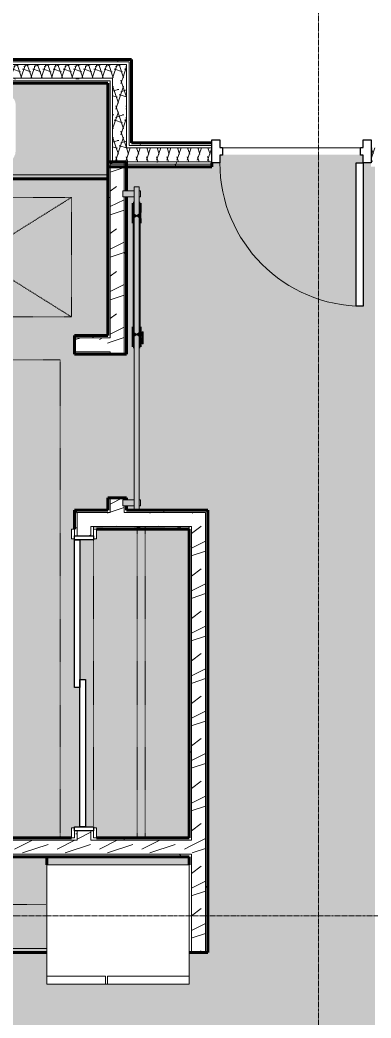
# Model space of a CAD drawing. Header units: inches. Extents: x -4105 to -1989, y 9836 to 11159.
# Drawn here: x -3229.4 to -3141.1, y 10141.5 to 10392 of the extents above; entities that cross this region are included whole.
import ezdxf

# ---------------------------------------------------------------- set-up
doc = ezdxf.new("R2010")
doc.units = ezdxf.units.IN
doc.header["$MEASUREMENT"] = 0
doc.linetypes.add('Dash', pattern=[0.25, 0.125, -0.125])
doc.linetypes.add('Grid Line 1_2_', pattern=[0.875, 0.5, -0.125, 0.125, -0.125])
for name, color, linetype, lineweight in [('0-1', 7, 'Continuous', 5), ('0-2', 7, 'Continuous', 9), ('A-AREA-PATT-3', 7, 'Continuous', 9), ('A-DOOR', 31, 'Continuous', 18), ('A-DOOR-1', 7, 'Continuous', 9), ('A-DOOR-2', 50, 'Continuous', 30), ('A-DOOR-3', 10, 'Continuous', 18), ('A-DOOR-4', 135, 'Continuous', 18), ('A-DOOR-5', 250, 'Continuous', 60), ('A-DOOR-7', 31, 'Continuous', 30), ('A-DOOR-8', 31, 'Continuous', 9), ('A-DOOR-FRAM', 31, 'Continuous', 30), ('A-DOOR-FRAM-1', 50, 'Continuous', 30), ('A-FLOR-1', 10, 'Continuous', 18), ('A-GENM-HDLN-1', 7, 'Dash', 9), ('A-WALL', 113, 'Continuous', 18), ('A-WALL-2', 250, 'Continuous', 60), ('A-WALL-3', 10, 'Continuous', 18), ('A-WALL-PATT-1', 7, 'Continuous', 9), ('A-WALL-PATT-2', 253, 'Continuous', 9), ('A-WALL-PATT-4', 111, 'Continuous', 9), ('I-FURN-1', 7, 'Continuous', 9), ('I-FURN-HDLN-1', 7, 'Dash', 9), ('I-WALL-2', 2, 'Continuous', 60), ('Q-CASE-1', 253, 'Continuous', 9), ('Q-CASE-2', 250, 'Continuous', 60), ('Q-CASE-3', 7, 'Continuous', 9), ('Q-CASE-HDLN-1', 7, 'Dash', 9), ('Q-SPCQ-1', 7, 'Continuous', 9), ('S-GRID-1', 1, 'Grid Line 1_2_', 9)]:
    doc.layers.add(name, color=color, linetype=linetype, lineweight=lineweight)
pattern_1 = [(0, (0, -1194), (20.48, 5.12), [0.845, -14.515, 0.845, -14.515, -81.92]), (0, (0, -1194), (20.48, 5.12), [-30.72, 0.845, -29.875, 0.845, -14.515, -35.84]), (0, (0, -1194), (20.48, 5.12), [-76.8, 0.845, -9.395, 0.845, -24.755]), (120, (7.68, -1191.44), (-14.67405, 15.1762003), [0.845, -14.515, 0.845, -14.515, -81.92]), (120, (7.68, -1191.44), (-14.67405, 15.1762003), [-30.72, 0.845, -29.875, 0.845, -14.515, -35.84]), (120, (7.68, -1191.44), (-14.67405, 15.1762003), [-76.8, 0.845, -9.395, 0.845, -24.755]), (240, (10.24, -1181.2), (-5.80595, -20.2962003), [0.845, -14.515, 0.845, -14.515, -81.92]), (240, (10.24, -1181.2), (-5.80595, -20.2962003), [-30.72, 0.845, -29.875, 0.845, -14.515, -35.84]), (240, (10.24, -1181.2), (-5.80595, -20.2962003), [-76.8, 0.845, -9.395, 0.845, -24.755])]
pattern_2 = [(216.87, (4.265, -1183.338), (31.9871619, 21.32545714), [5.331, -47.981]), (206.565, (10.662, -1186.536), (-10.662476, -10.6620098), [11.921, -11.921]), (198.435, (10.662, -1191.868), (-21.32449365, -10.6625869), [6.744, -26.974])]
pattern_3 = [(161.57, (0.32, -1193.68), (-2.560496185, -0.000537386), [0, -18.214, 2.022, 0]), (18.43, (-0.32, -1193.68), (-2.560496185, 0.000537386), [0, -18.214, 2.022, 0]), (108.43, (0.32, -1193.68), (1.27922091, -6.400876726), [6.07, -14.166]), (71.57, (-0.32, -1193.68), (1.27922091, 6.400876726), [6.07, -14.166])]

# ---------------------------------------------------------------- blocks, each defined once
blk = doc.blocks.new('FOLDING_SLIDING CLOSET - 72_ x 80_-1372885-ENLARGED FLOOR PLAN - 3RD FLOOR PLAN - WEST')
at = {"layer": 'A-DOOR-1'}
for p, q in [((-38.75, 3.25), (-36.25, 3.25)), ((-38.75, 2.5), (-38.75, 3.25)), ((-36.25, 3.25), (-36.25, 2.5)), ((36.25, 3.25), (38.75, 3.25)), ((36.25, 2.5), (36.25, 3.25)), ((38.75, 3.25), (38.75, 2.5)), ((-36.25, 2.5), (-38.75, 2.5)), ((38.75, 2.5), (36.25, 2.5)), ((-38.75, -2.25), (-36.25, -2.25)), ((-38.75, -3), (-38.75, -2.25)), ((-36.25, -2.25), (-36.25, -3)), ((36.25, -2.25), (38.75, -2.25)), ((36.25, -3), (36.25, -2.25)), ((38.75, -2.25), (38.75, -3)), ((-36.25, -3), (-38.75, -3)), ((38.75, -3), (36.25, -3))]:
    blk.add_line(p, q, dxfattribs=at)
at = {"layer": 'A-DOOR-2'}
for p, q in [((-1, 0.5), (36, 0.5)), ((-1, -0.875), (-1, 0.5)), ((36, 0.5), (36, -0.875)), ((-36, -0.875), (1, -0.875)), ((-36, -2.25), (-36, -0.875)), ((1, -2.25), (-36, -2.25)), ((36, -0.875), (-1, -0.875)), ((1, -0.875), (1, -2.25))]:
    blk.add_line(p, q, dxfattribs=at)
at = {"layer": 'A-DOOR-FRAM-1'}
for p, q in [((-37, 2.5), (-36, 2.5)), ((-37, -2.25), (-37, 2.5)), ((-36, 2.5), (-36, -2.25)), ((36, 2.5), (37, 2.5)), ((36, -2.25), (36, 2.5)), ((37, 2.5), (37, -2.25)), ((-36, -2.25), (-37, -2.25)), ((37, -2.25), (36, -2.25))]:
    blk.add_line(p, q, dxfattribs=at)
blk = doc.blocks.new('Refrigerator_-_Side-by-Side_6047 - 36_ X 30_-V5-ENLARGED FLOOR PLAN - 3RD FLOOR PLAN - WEST')
at = {"layer": 'Q-SPCQ-1'}
for p, q in [((17.87, 14.42), (-17.88, 14.42)), ((-17.88, 14.42), (-17.88, -15.58)), ((17.87, -15.58), (17.87, 14.42)), ((-17.88, -13.58), (-3.13, -13.58)), ((-17.88, -13.58), (-17.88, -15.58)), ((-3.13, -15.58), (-3.13, -13.58)), ((-2.63, -13.58), (17.87, -13.58)), ((-2.63, -13.58), (-2.63, -15.58)), ((17.87, -15.58), (17.87, -13.58)), ((-17.88, -15.58), (17.87, -15.58)), ((-3.13, -15.58), (-17.88, -15.58)), ((17.87, -15.58), (-2.63, -15.58))]:
    blk.add_line(p, q, dxfattribs=at)
blk = doc.blocks.new('OD_CW_Base Cabinet - OD_CW_Base Cabinet-1964684-ENLARGED FLOOR PLAN - 3RD FLOOR PLAN - WEST')
at = {"layer": 'Q-CASE-1'}
blk.add_hatch(color=256, dxfattribs=at).paths.add_polyline_path([(7.58, 0), (0.74, 0), (0.74, -1), (113.84, -1), (113.84, 0), (9.18, 0)], flags=0)
h = blk.add_hatch(color=256, dxfattribs=at)
h.paths.add_polyline_path([(69.4, -1), (0.74, -1), (0.74, -24), (113.84, -24), (113.84, -1), (74.91, -1)], flags=0)
h.paths.add_polyline_path([(69.98, -1.88), (74.91, -1.88), (74.91, -22.88), (44.91, -22.88), (44.91, -1.88), (53.38, -1.88)], flags=0)
at = {"layer": 'Q-CASE-2'}
for p, q in [((0.74, 0), (113.84, 0)), ((0.74, -24), (0.74, -22))]:
    blk.add_line(p, q, dxfattribs=at)
at = {"layer": 'Q-CASE-3'}
for p, q in [((0.74, 0), (113.84, 0)), ((113.84, -1), (0.74, -1)), ((0.74, -1), (113.84, -1)), ((0.74, -24), (0.74, -22))]:
    blk.add_line(p, q, dxfattribs=at)
blk = doc.blocks.new('OD_CW_Base Cabinet - OD_CW_Base Cabinet-1913600-ENLARGED FLOOR PLAN - 3RD FLOOR PLAN - WEST')
at = {"layer": 'Q-CASE-1'}
blk.add_hatch(color=256, dxfattribs=at).paths.add_polyline_path([(59.14, 0), (0.74, 0), (0.74, -1), (59.14, -1)], flags=0)
h = blk.add_hatch(color=256, dxfattribs=at)
h.paths.add_polyline_path([(26.35, -1), (0.74, -1), (0.74, -24), (59.14, -24), (59.14, -1), (27.17, -1)], flags=0)
h.paths.add_polyline_path([(27.17, -3.8), (40.03, -3.8), (41.03, -3.96), (41.78, -4.27), (42.51, -4.83), (43.06, -5.55), (43.41, -6.4), (43.53, -7.3), (43.53, -18.63), (43.45, -19.27), (43.2, -19.88), (42.8, -20.39), (42.28, -20.79), (41.68, -21.04), (41.03, -21.13), (26.35, -21.13), (25.7, -21.04), (25.1, -20.79), (24.58, -20.39), (24.18, -19.88), (23.93, -19.27), (23.85, -18.63), (23.85, -7.12), (23.96, -6.26), (24.29, -5.46), (24.82, -4.77), (25.51, -4.25), (26.35, -3.91)], flags=0)
at = {"layer": 'Q-CASE-2'}
for p, q in [((0.74, 0), (59.14, 0)), ((59.14, 0), (59.14, -24)), ((59.14, -24), (0.74, -24))]:
    blk.add_line(p, q, dxfattribs=at)
at = {"layer": 'Q-CASE-3'}
for p, q in [((0.74, 0), (59.14, 0)), ((59.14, -1), (0.74, -1)), ((0.74, -1), (59.14, -1)), ((59.14, 0), (59.14, -1)), ((59.14, -1), (59.14, -24)), ((59.14, -24), (0.74, -24))]:
    blk.add_line(p, q, dxfattribs=at)
blk = doc.blocks.new('Interior_barn_door_18732 - Interior_barn_door_18732-V8-ENLARGED FLOOR PLAN - 3RD FLOOR PLAN - WEST')
at = {"layer": 'A-DOOR-3'}
for points in [[(-23.44, 6.07), (-23.68, 6.07), (-23.66, 6), (-23.44, 6.02)], [(-23.58, 6.57), (-23.63, 6.57), (-23.63, 6.32), (-23.58, 6.33)], [(-22.49, 6.57), (-22.5, 6.57), (-23.58, 6.57), (-23.58, 6.32), (-22.49, 6.32)], [(-22.69, 6), (-22.69, 6.07), (-23.44, 6.07), (-23.44, 6)], [(-22.82, 6.32), (-23.31, 6.32), (-23.28, 6.07), (-22.82, 6.07), (-22.82, 6.28)], [(-22.45, 6), (-22.47, 6.07), (-22.69, 6.07), (-22.69, 6), (-22.46, 6)], [(-20.62, 6.57), (-22.49, 6.57), (-22.49, 6.32), (-20.62, 6.32)]]:
    blk.add_hatch(color=256, dxfattribs=at).paths.add_polyline_path(points, flags=0)
at = {"layer": 'A-DOOR-4'}
h = blk.add_hatch(color=256, dxfattribs=at)
h.paths.add_polyline_path([(21, 5.57), (-22.58, 5.55), (-22.95, 4.95), (21, 4.95), (21, 5.55)], flags=0)
h.paths.add_polyline_path([(-22.58, 5.57), (-22.59, 5.55), (-22.59, 5.56)], flags=0)
h.paths.add_polyline_path([(-22.62, 5.57), (-22.63, 5.55), (-22.63, 5.56)], flags=0)
h.paths.add_polyline_path([(-23.05, 4.96), (-23.44, 5.57), (-52.37, 5.55), (-52.74, 4.95), (-23.05, 4.95)], flags=0)
h.paths.add_polyline_path([(-52.37, 5.57), (-52.38, 5.55), (-52.38, 5.55)], flags=0)
h.paths.add_polyline_path([(-52.41, 5.57), (-52.43, 5.55), (-52.42, 5.55)], flags=0)
h.paths.add_polyline_path([(-52.84, 4.96), (-53.23, 5.57), (-60, 5.55), (-60, 4.95), (-52.85, 4.95)], flags=0)
h = blk.add_hatch(color=256, dxfattribs=at)
h.paths.add_polyline_path([(20, 1.47), (20, 4.32), (18.5, 4.32), (18.5, 1.47), (19.04, 1.47)], flags=0)
h.paths.add_polyline_path([(20, 5.57), (20, 5.85), (18.5, 5.85), (18.5, 5.57), (19.99, 5.57)], flags=0)
h.paths.add_polyline_path([(-57.5, 5.57), (-57.5, 5.85), (-59, 5.82), (-59, 5.57), (-57.59, 5.57)], flags=0)
h.paths.add_polyline_path([(-57.5, 1.75), (-57.5, 4.32), (-59, 4.32), (-59, 1.47), (-57.5, 1.47)], flags=0)
h = blk.add_hatch(color=256, dxfattribs=at)
h.paths.add_polyline_path([(-19.9, 4.32), (-22.54, 4.3), (-22.52, 4.23), (-23.48, 4.26), (-23.44, 4.32), (-24.9, 4.32), (-24.9, 4.07), (-19.9, 4.07)], flags=0)
h.paths.add_polyline_path([(-19.9, 5.57), (-19.9, 5.82), (-22.23, 5.81), (-22.23, 5.67), (-22.52, 5.65), (-22.56, 5.57), (-20.84, 5.57)], flags=0)
h.paths.add_polyline_path([(-23.44, 5.57), (-23.5, 5.67), (-23.73, 5.67), (-23.73, 5.82), (-24.9, 5.82), (-24.9, 5.57), (-23.48, 5.57)], flags=0)
h.paths.add_polyline_path([(-50.9, 5.65), (-50.9, 5.82), (-52.06, 5.82), (-52.06, 5.67), (-52.31, 5.65), (-52.35, 5.57), (-50.9, 5.57)], flags=0)
h.paths.add_polyline_path([(-50.9, 4.32), (-52.35, 4.32), (-52.31, 4.23), (-53.27, 4.26), (-53.24, 4.32), (-55.9, 4.32), (-55.9, 4.07), (-50.9, 4.07), (-50.9, 4.23)], flags=0)
h.paths.add_polyline_path([(-53.23, 5.57), (-53.29, 5.67), (-53.56, 5.67), (-53.56, 5.82), (-55.9, 5.82), (-55.9, 5.57), (-53.27, 5.57)], flags=0)
for points in [[(-52.06, 5.82), (-52.06, 6), (-53.56, 6), (-53.56, 5.67), (-52.06, 5.67)], [(-24.9, 5.82), (-50.9, 5.82), (-50.9, 5.57), (-24.9, 5.57), (-24.9, 5.62)], [(-22.23, 6), (-23.73, 6), (-23.73, 5.67), (-22.23, 5.67), (-22.23, 5.82)], [(-52.31, 4.23), (-52.78, 4.95), (-52.79, 4.95), (-52.76, 4.23), (-52.36, 4.23)], [(-24.9, 4.07), (-24.9, 4.32), (-50.9, 4.32), (-50.9, 4.07), (-26.38, 4.07)], [(-22.52, 4.23), (-22.99, 4.95), (-23, 4.95), (-22.97, 4.23), (-22.57, 4.23)]]:
    blk.add_hatch(color=256, dxfattribs=at).paths.add_polyline_path(points, flags=0)
h = blk.add_hatch(color=256, dxfattribs=at)
h.paths.add_polyline_path([(-53.27, 5.67), (-53.29, 5.67), (-53.23, 5.59)], flags=0)
h.paths.add_polyline_path([(-52.79, 5.03), (-52.82, 5.67), (-53.27, 5.67), (-52.8, 4.95), (-52.79, 4.96), (-52.79, 5.01)], flags=0)
h = blk.add_hatch(color=256, dxfattribs=at)
h.paths.add_polyline_path([(-52.29, 5.67), (-52.31, 5.67), (-52.35, 5.57)], flags=0)
h.paths.add_polyline_path([(-52.31, 5.67), (-52.36, 5.67), (-52.47, 5.4), (-52.37, 5.57)], flags=0)
h.paths.add_polyline_path([(-52.36, 5.67), (-52.79, 5.67), (-52.76, 4.95), (-52.74, 4.97), (-52.41, 5.57)], flags=0)
h = blk.add_hatch(color=256, dxfattribs=at)
h.paths.add_polyline_path([(-23.48, 5.67), (-23.5, 5.67), (-23.42, 5.57)], flags=0)
h.paths.add_polyline_path([(-23, 5.67), (-23.48, 5.67), (-23.01, 4.95), (-23, 4.96), (-23, 5.57)], flags=0)
h = blk.add_hatch(color=256, dxfattribs=at)
h.paths.add_polyline_path([(-22.5, 5.67), (-22.52, 5.67), (-22.55, 5.6)], flags=0)
h.paths.add_polyline_path([(-22.52, 5.67), (-22.57, 5.67), (-22.69, 5.4), (-22.57, 5.59)], flags=0)
h.paths.add_polyline_path([(-22.57, 5.67), (-23, 5.67), (-22.97, 4.95), (-22.95, 4.97), (-22.61, 5.59)], flags=0)
h = blk.add_hatch(color=256, dxfattribs=at)
h.paths.add_polyline_path([(21, 4.32), (21, 4.95), (-22.93, 4.92), (-22.56, 4.32), (20.56, 4.32)], flags=0)
h.paths.add_polyline_path([(-23.05, 4.95), (-23.06, 4.92), (-23.06, 4.92)], flags=0)
h.paths.add_polyline_path([(-23.05, 4.95), (-23.07, 4.92), (-23.07, 4.92)], flags=0)
h.paths.add_polyline_path([(-23.05, 4.95), (-52.72, 4.92), (-52.35, 4.32), (-23.43, 4.34), (-23.07, 4.92)], flags=0)
h.paths.add_polyline_path([(-52.84, 4.95), (-52.85, 4.92), (-52.85, 4.92)], flags=0)
h.paths.add_polyline_path([(-52.84, 4.95), (-52.86, 4.92), (-52.86, 4.92)], flags=0)
h.paths.add_polyline_path([(-52.85, 4.95), (-60, 4.95), (-60, 4.32), (-53.22, 4.35), (-52.86, 4.92)], flags=0)
h = blk.add_hatch(color=256, dxfattribs=at)
h.paths.add_polyline_path([(-53.22, 4.23), (-53.11, 4.5), (-53.27, 4.23)], flags=0)
h.paths.add_polyline_path([(-52.79, 4.95), (-52.82, 4.95), (-52.85, 4.94), (-53.22, 4.23), (-52.79, 4.23), (-52.79, 4.92)], flags=0)
h = blk.add_hatch(color=256, dxfattribs=at)
h.paths.add_polyline_path([(-23.43, 4.23), (-23.32, 4.5), (-23.48, 4.23)], flags=0)
h.paths.add_polyline_path([(-23, 4.95), (-23.03, 4.95), (-23.05, 4.94), (-23.43, 4.23), (-23, 4.23), (-23, 4.92)], flags=0)
at = {"layer": 'A-DOOR-1'}
for p, q in [((-23.69, 6.07), (-23.69, 6.02)), ((-23.68, 6.07), (-23.69, 6.07)), ((-23.69, 6.07), (-23.44, 6.07)), ((-23.63, 6.57), (-23.63, 6.32)), ((-23.59, 6.57), (-23.59, 6.32)), ((-23.59, 6.57), (-22.49, 6.57)), ((-22.49, 6.32), (-23.59, 6.32)), ((-23.44, 6.07), (-22.69, 6.07)), ((-23.32, 6.32), (-23.32, 6.07)), ((-23.32, 6.32), (-23.32, 6.07)), ((-22.82, 6.07), (-22.82, 6.32)), ((-22.82, 6.07), (-22.82, 6.32)), ((-22.69, 6.07), (-22.44, 6.07)), ((-22.49, 6.57), (-22.49, 6.32)), ((-22.44, 6.07), (-22.45, 6.07)), ((-22.44, 6.02), (-22.44, 6.07)), ((-20.62, 6.32), (-20.62, 6.57))]:
    blk.add_line(p, q, dxfattribs=at)
for points in [[(-23.63, 6.57), (-23.62, 6.57), (-23.6, 6.57), (-23.58, 6.57)], [(-23.58, 6.32), (-23.6, 6.32), (-23.62, 6.32), (-23.63, 6.32)]]:
    blk.add_open_spline(points, degree=3, dxfattribs=at)
for points, knots in [([(-22.49, 6.57), (-22.05, 6.57), (-21.63, 6.57), (-21.29, 6.57), (-20.97, 6.57), (-20.67, 6.57), (-20.62, 6.57), (-20.62, 6.57)], [-0.722227, -0.722227, -0.722227, -0.722227, -0.6854273, -0.6485379, -0.6054888, -0.5563887, -0.5098073, -0.5098073, -0.5098073, -0.5098073]), ([(-20.62, 6.32), (-20.62, 6.32), (-20.67, 6.32), (-20.97, 6.32), (-21.29, 6.32), (-21.63, 6.32), (-22.05, 6.32), (-22.49, 6.32)], [0.5098073, 0.5098073, 0.5098073, 0.5098073, 0.5563887, 0.6054888, 0.6485379, 0.6854273, 0.722227, 0.722227, 0.722227, 0.722227])]:
    blk.add_open_spline(points, degree=3, knots=knots, dxfattribs=at)
at = {"layer": 'A-DOOR-3'}
for p, q in [((-53.23, 5.57), (-60, 5.57)), ((-60, 4.95), (-60, 5.57)), ((-57.5, 5.85), (-59, 5.85)), ((-59, 5.85), (-59, 5.57)), ((-57.5, 5.57), (-57.5, 5.85)), ((-53.56, 6), (-52.06, 6)), ((-53.56, 6), (-53.56, 5.67)), ((-53.56, 5.67), (-52.06, 5.67)), ((-53.29, 5.67), (-52.82, 4.92)), ((-52.76, 4.92), (-52.29, 5.67)), ((-23.44, 5.57), (-52.35, 5.57)), ((-52.06, 5.67), (-52.06, 6)), ((-24.9, 5.82), (-50.9, 5.82)), ((-23.73, 6), (-22.23, 6)), ((-23.73, 5.67), (-23.73, 6)), ((-23.73, 5.67), (-22.23, 5.67)), ((-23.5, 5.67), (-23.03, 4.92)), ((-22.97, 4.92), (-22.5, 5.67)), ((21, 5.57), (-22.56, 5.57)), ((-22.23, 6), (-22.23, 5.67)), ((18.5, 5.85), (18.5, 5.57)), ((20, 5.85), (18.5, 5.85)), ((20, 5.57), (20, 5.85)), ((21, 5.57), (21, 4.95)), ((-60, 4.32), (-60, 4.95)), ((-60, 4.32), (-53.24, 4.32)), ((-59, 4.32), (-59, 1.47)), ((-57.5, 1.47), (-57.5, 4.32)), ((-52.82, 4.98), (-53.29, 4.23)), ((-52.79, 4.23), (-53.29, 4.23)), ((-52.29, 4.23), (-52.79, 4.23)), ((-52.29, 4.23), (-52.76, 4.98)), ((-52.35, 4.32), (-23.44, 4.32)), ((-50.9, 4.07), (-24.9, 4.07)), ((-23.03, 4.98), (-23.5, 4.23)), ((-23, 4.23), (-23.5, 4.23)), ((-22.5, 4.23), (-23, 4.23)), ((-22.5, 4.23), (-22.97, 4.98)), ((-22.56, 4.32), (21, 4.32)), ((18.5, 4.32), (18.5, 1.47)), ((20, 1.47), (20, 4.32)), ((21, 4.95), (21, 4.32)), ((-59, 1.47), (-57.5, 1.47)), ((18.5, 1.47), (20, 1.47))]:
    blk.add_line(p, q, dxfattribs=at)
at = {"layer": 'A-DOOR-5'}
for p, q in [((-55.9, 5.82), (-53.56, 5.82)), ((-55.9, 5.57), (-55.9, 5.82)), ((-52.06, 5.82), (-50.9, 5.82)), ((-50.9, 5.82), (-50.9, 5.57)), ((-24.9, 5.82), (-23.73, 5.82)), ((-24.9, 5.57), (-24.9, 5.82)), ((-22.23, 5.82), (-19.9, 5.82)), ((-19.9, 5.82), (-19.9, 5.57)), ((-55.9, 4.07), (-55.9, 4.32)), ((-50.9, 4.07), (-55.9, 4.07)), ((-50.9, 4.33), (-50.9, 4.07)), ((-24.9, 4.07), (-24.9, 4.32)), ((-19.9, 4.07), (-24.9, 4.07)), ((-19.9, 4.32), (-19.9, 4.07))]:
    blk.add_line(p, q, dxfattribs=at)
blk = doc.blocks.new('OD_CW_Upper Cabinet - OD_CW_Upper Cabinet-1964653-ENLARGED FLOOR PLAN - 3RD FLOOR PLAN - WEST')
at = {"layer": 'Q-CASE-HDLN-1'}
for p, q in [((101.84, 24), (0.74, 24)), ((0.74, 24), (0.74, 12)), ((101.84, 12), (101.84, 24)), ((0.74, 12), (101.84, 12))]:
    blk.add_line(p, q, dxfattribs=at)
blk = doc.blocks.new('OD_CW_Closet - OD_CW_Closet-1690832-ENLARGED FLOOR PLAN - 3RD FLOOR PLAN - WEST')
at = {"layer": 'Q-CASE-HDLN-1'}
for p, q in [((0.74, -24), (0.74, -0.73)), ((3.24, 0), (75.74, 0)), ((78.24, 0), (78.78, 0)), ((78.78, 0), (78.78, -24)), ((0.74, -11), (78.78, -11)), ((0.74, -13), (78.78, -13)), ((78.78, -24), (0.74, -24))]:
    blk.add_line(p, q, dxfattribs=at)
blk = doc.blocks.new('ADA Clearances - 30_x48_-1721104-ENLARGED FLOOR PLAN - 3RD FLOOR PLAN - WEST')
at = {"layer": 'A-GENM-HDLN-1'}
for p, q in [((15, 24), (-15, -24)), ((-15, 24), (15, -24)), ((-15, -24), (-15, 24)), ((-15, 24), (15, 24)), ((15, 24), (15, -24)), ((15, -24), (-15, -24))]:
    blk.add_line(p, q, dxfattribs=at)
blk = doc.blocks.new('Bed-Standard - Queen 60_ x 79_-V15-ENLARGED FLOOR PLAN - 3RD FLOOR PLAN - WEST')
at = {"layer": 'I-FURN-1'}
for p, q in [((-19.31, 41.3), (40.69, 41.3)), ((-19.31, -37.7), (-19.31, 41.3)), ((40.69, 41.3), (40.69, -37.7)), ((40.69, -23.7), (-19.31, -17.13)), ((-16.31, -23.7), (37.69, -23.7)), ((-16.31, -35.7), (-16.31, -23.7)), ((37.69, -35.7), (37.69, -23.7)), ((-16.31, -35.7), (37.69, -35.7)), ((40.69, -37.7), (-19.31, -37.7))]:
    blk.add_line(p, q, dxfattribs=at)
at = {"layer": 'I-FURN-HDLN-1'}
for p, q in [((-55.31, 77.3), (64.69, 77.3)), ((-55.31, -37.7), (-55.31, 77.3))]:
    blk.add_line(p, q, dxfattribs=at)
blk = doc.blocks.new('CTR - 1st Phase - Unit Layouts_rvt-1-ENLARGED FLOOR PLAN - 3RD FLOOR PLAN - WEST')
at = {"layer": 'A-WALL-PATT-1'}
h = blk.add_hatch(dxfattribs=at)
h.set_pattern_fill('FP_1', color=256, style=0, pattern_type=2)
h.set_pattern_definition(pattern_1)
h.paths.add_polyline_path([(-3206.7, 10269.02), (-3206.7, 10272.12), (-3207.32, 10272.12), (-3207.32, 10269.02)], flags=0)
h.paths.add_polyline_path([(-3207.32, 10308.12), (-3206.7, 10308.12), (-3206.7, 10308.75), (-3207.32, 10308.75)], flags=0)
h.paths.add_polyline_path([(-3206.7, 10312.25), (-3206.7, 10356.44), (-3207.32, 10356.44), (-3207.32, 10312.25)], flags=0)
h = blk.add_hatch(dxfattribs=at)
h.set_pattern_fill('FP_1', color=256, style=0, pattern_type=2)
h.set_pattern_definition(pattern_1)
h.paths.add_polyline_path([(-3202.57, 10269.02), (-3202.57, 10270.12), (-3203.2, 10270.12), (-3203.2, 10269.02)], flags=0)
h.paths.add_polyline_path([(-3203.2, 10271.62), (-3202.57, 10271.62), (-3202.57, 10272.12), (-3203.2, 10272.12)], flags=0)
h.paths.add_polyline_path([(-3202.57, 10308.12), (-3202.57, 10347.62), (-3203.2, 10347.62), (-3203.2, 10308.12)], flags=0)
h.paths.add_polyline_path([(-3203.1, 10349.12), (-3202.57, 10349.12), (-3202.57, 10356.44), (-3203.2, 10356.44), (-3203.2, 10349.12)], flags=0)
h = blk.add_hatch(dxfattribs=at)
h.set_pattern_fill('FP_1', color=256, style=0, pattern_type=2)
h.set_pattern_definition(pattern_1)
h.paths.add_polyline_path([(-3214.2, 10312.25), (-3207.32, 10312.25), (-3207.32, 10312.87), (-3215.65, 10312.87), (-3215.65, 10312.25)], flags=0)
h.paths.add_polyline_path([(-3275.27, 10312.25), (-3249.65, 10312.25), (-3249.65, 10312.87), (-3335.72, 10312.86), (-3335.72, 10312.25), (-3285.65, 10312.25)], flags=0)
h = blk.add_hatch(dxfattribs=at)
h.set_pattern_fill('FP_1', color=256, style=0, pattern_type=2)
h.set_pattern_definition(pattern_1)
h.paths.add_polyline_path([(-3215.65, 10308.12), (-3207.32, 10308.12), (-3207.32, 10308.75), (-3215.65, 10308.75)], flags=0)
h.paths.add_polyline_path([(-3255.25, 10308.12), (-3249.65, 10308.12), (-3249.65, 10308.75), (-3335.72, 10308.75), (-3335.72, 10308.12), (-3275.27, 10308.12)], flags=0)
h = blk.add_hatch(dxfattribs=at)
h.set_pattern_fill('FP_1', color=256, style=0, pattern_type=2)
h.set_pattern_definition(pattern_1)
h.paths.add_polyline_path([(-3215.65, 10186.77), (-3215.02, 10186.77), (-3215.02, 10188.52), (-3215.65, 10188.52)], flags=0)
h.paths.add_polyline_path([(-3215.02, 10262.52), (-3215.02, 10269.02), (-3215.65, 10269.02), (-3215.65, 10262.52)], flags=0)
h = blk.add_hatch(dxfattribs=at)
h.set_pattern_fill('FP_1', color=256, style=0, pattern_type=2)
h.set_pattern_definition(pattern_1)
h.paths.add_polyline_path([(-3182.75, 10268.4), (-3182.12, 10268.4), (-3182.12, 10269.02), (-3203.2, 10269.02), (-3203.2, 10268.4), (-3183.66, 10268.4)], flags=0)
h.paths.add_polyline_path([(-3206.7, 10268.4), (-3206.7, 10269.02), (-3215.02, 10269.02), (-3215.02, 10268.4), (-3210.9, 10268.4)], flags=0)
h = blk.add_hatch(dxfattribs=at)
h.set_pattern_fill('FP_1', color=256, style=0, pattern_type=2)
h.set_pattern_definition(pattern_1)
h.paths.add_polyline_path([(-3182.12, 10158.02), (-3182.12, 10268.4), (-3182.75, 10268.4), (-3182.75, 10158.02)], flags=0)
h = blk.add_hatch(dxfattribs=at)
h.set_pattern_fill('FP_1', color=256, style=0, pattern_type=2)
h.set_pattern_definition(pattern_1)
h.paths.add_polyline_path([(-3203.2, 10264.27), (-3186.25, 10264.27), (-3186.25, 10264.9), (-3210.9, 10264.9), (-3210.9, 10264.27), (-3210.15, 10264.27)], flags=0)
h = blk.add_hatch(dxfattribs=at)
h.set_pattern_fill('FP_1', color=256, style=0, pattern_type=2)
h.set_pattern_definition(pattern_1)
h.paths.add_polyline_path([(-3186.25, 10158.02), (-3186.25, 10182.65), (-3186.87, 10182.65), (-3186.87, 10158.02)], flags=0)
h.paths.add_polyline_path([(-3186.87, 10186.15), (-3186.25, 10186.15), (-3186.25, 10264.27), (-3186.87, 10264.27), (-3186.87, 10186.77)], flags=0)
h = blk.add_hatch(dxfattribs=at)
h.set_pattern_fill('FP_1', color=256, style=0, pattern_type=2)
h.set_pattern_definition(pattern_1)
h.paths.add_polyline_path([(-3210.15, 10186.15), (-3186.87, 10186.15), (-3186.87, 10186.77), (-3211.52, 10186.77), (-3211.52, 10186.15), (-3210.9, 10186.15)], flags=0)
h.paths.add_polyline_path([(-3335.72, 10186.15), (-3215.02, 10186.15), (-3215.02, 10186.77), (-3335.72, 10186.77), (-3335.72, 10186.15)], flags=0)
h = blk.add_hatch(dxfattribs=at)
h.set_pattern_fill('FP_1', color=256, style=0, pattern_type=2)
h.set_pattern_definition(pattern_1)
h.paths.add_polyline_path([(-3186.87, 10182.02), (-3186.87, 10182.65), (-3335.72, 10182.65), (-3335.72, 10182.02), (-3189.72, 10182.02)], flags=0)
at = {"layer": 'A-WALL-PATT-2'}
h = blk.add_hatch(dxfattribs=at)
h.set_pattern_fill('FP_2', color=256, style=0, pattern_type=2)
h.set_pattern_definition(pattern_2)
h.paths.add_polyline_path([(-3203.2, 10268.4), (-3203.2, 10270.12), (-3203.48, 10270.12), (-3203.48, 10271.62), (-3203.2, 10271.62), (-3203.2, 10272.12), (-3206.7, 10272.12), (-3206.7, 10268.4), (-3206.56, 10268.4)], flags=0)
h.paths.add_polyline_path([(-3203.2, 10308.12), (-3203.2, 10347.62), (-3203.48, 10347.62), (-3203.48, 10349.12), (-3203.2, 10349.12), (-3203.2, 10356.44), (-3206.7, 10356.44), (-3206.7, 10308.12)], flags=0)
h = blk.add_hatch(dxfattribs=at)
h.set_pattern_fill('FP_2', color=256, style=0, pattern_type=2)
h.set_pattern_definition(pattern_2)
h.paths.add_polyline_path([(-3215.65, 10308.75), (-3206.7, 10308.75), (-3206.7, 10312.25), (-3215.65, 10312.25), (-3215.65, 10311.82)], flags=0)
h.paths.add_polyline_path([(-3255.25, 10308.75), (-3249.65, 10308.75), (-3249.65, 10309), (-3285.65, 10309), (-3285.65, 10312), (-3249.65, 10312), (-3249.65, 10312.25), (-3335.72, 10312.24), (-3335.72, 10308.75), (-3275.27, 10308.75)], flags=0)
h = blk.add_hatch(dxfattribs=at)
h.set_pattern_fill('FP_2', color=256, style=0, pattern_type=2)
h.set_pattern_definition(pattern_2)
h.paths.add_polyline_path([(-3214.2, 10186.15), (-3211.52, 10186.15), (-3211.52, 10188.52), (-3215.02, 10188.52), (-3215.02, 10186.15)], flags=0)
h.paths.add_polyline_path([(-3214.27, 10262.52), (-3211.52, 10262.52), (-3211.52, 10268.4), (-3215.02, 10268.4), (-3215.02, 10262.52)], flags=0)
h = blk.add_hatch(dxfattribs=at)
h.set_pattern_fill('FP_2', color=256, style=0, pattern_type=2)
h.set_pattern_definition(pattern_2)
h.paths.add_polyline_path([(-3186.12, 10264.9), (-3182.75, 10264.9), (-3182.75, 10268.4), (-3211.52, 10268.4), (-3211.52, 10264.9), (-3186.25, 10264.9)], flags=0)
h = blk.add_hatch(dxfattribs=at)
h.set_pattern_fill('FP_2', color=256, style=0, pattern_type=2)
h.set_pattern_definition(pattern_2)
h.paths.add_polyline_path([(-3182.75, 10158.02), (-3182.75, 10264.9), (-3186.25, 10264.9), (-3186.25, 10158.02)], flags=0)
h = blk.add_hatch(dxfattribs=at)
h.set_pattern_fill('FP_2', color=256, style=0, pattern_type=2)
h.set_pattern_definition(pattern_2)
h.paths.add_polyline_path([(-3189.76, 10182.65), (-3186.25, 10182.65), (-3186.25, 10186.15), (-3336.97, 10186.15), (-3336.97, 10182.65), (-3214.2, 10182.65)], flags=0)
at = {"layer": 'A-WALL-2'}
for p, q in [((-3207.32, 10356.44), (-3207.32, 10312.87)), ((-3202.57, 10356.44), (-3207.32, 10356.44)), ((-3202.57, 10349.12), (-3202.57, 10356.44)), ((-3202.57, 10308.12), (-3202.57, 10347.62)), ((-3207.32, 10312.87), (-3215.65, 10312.87)), ((-3215.65, 10312.87), (-3215.65, 10308.12)), ((-3215.65, 10308.12), (-3207.32, 10308.12)), ((-3207.32, 10308.12), (-3202.57, 10308.12)), ((-3207.32, 10272.12), (-3207.32, 10269.02)), ((-3202.57, 10272.12), (-3207.32, 10272.12)), ((-3202.57, 10271.62), (-3202.57, 10272.12)), ((-3215.65, 10269.02), (-3215.65, 10264.27)), ((-3215.02, 10269.02), (-3215.65, 10269.02)), ((-3210.9, 10269.02), (-3215.02, 10269.02)), ((-3207.32, 10269.02), (-3210.9, 10269.02)), ((-3202.57, 10269.02), (-3202.57, 10270.12)), ((-3182.12, 10269.02), (-3202.57, 10269.02)), ((-3182.12, 10268.4), (-3182.12, 10269.02)), ((-3182.12, 10264.27), (-3182.12, 10268.4)), ((-3210.15, 10264.27), (-3186.87, 10264.27)), ((-3186.87, 10264.27), (-3186.87, 10186.77)), ((-3182.12, 10158.02), (-3182.12, 10264.27)), ((-3216.4, 10186.77), (-3336.97, 10186.77)), ((-3186.87, 10186.77), (-3210.15, 10186.77)), ((-3336.97, 10182.02), (-3186.87, 10182.02)), ((-3186.87, 10182.02), (-3186.87, 10180.02)), ((-3186.87, 10158.02), (-3182.12, 10158.02))]:
    blk.add_line(p, q, dxfattribs=at)
at = {"layer": 'A-WALL-3'}
for p, q in [((-3206.7, 10312.25), (-3206.7, 10356.44)), ((-3203.2, 10349.12), (-3203.2, 10356.44)), ((-3203.2, 10308.12), (-3203.2, 10347.62)), ((-3215.65, 10312.25), (-3207.32, 10312.25)), ((-3206.7, 10312.25), (-3207.32, 10312.25)), ((-3215.65, 10308.75), (-3207.32, 10308.75)), ((-3206.7, 10308.75), (-3207.32, 10308.75)), ((-3206.7, 10308.12), (-3206.7, 10308.75)), ((-3206.7, 10269.02), (-3206.7, 10272.12)), ((-3203.2, 10271.62), (-3203.2, 10272.12)), ((-3215.02, 10262.52), (-3215.02, 10268.4)), ((-3215.02, 10268.4), (-3211.52, 10268.4)), ((-3211.52, 10268.4), (-3210.9, 10268.4)), ((-3206.7, 10268.4), (-3210.9, 10268.4)), ((-3206.7, 10269.02), (-3206.7, 10268.4)), ((-3203.2, 10269.02), (-3203.2, 10270.12)), ((-3203.2, 10269.02), (-3203.2, 10268.4)), ((-3182.75, 10268.4), (-3203.2, 10268.4)), ((-3182.75, 10268.4), (-3182.75, 10264.9)), ((-3211.52, 10262.52), (-3211.52, 10264.9)), ((-3211.52, 10264.9), (-3210.9, 10264.9)), ((-3186.25, 10264.9), (-3210.9, 10264.9)), ((-3186.25, 10264.9), (-3186.25, 10264.27)), ((-3186.25, 10264.27), (-3186.25, 10186.15)), ((-3182.75, 10264.9), (-3182.75, 10264.27)), ((-3182.75, 10264.27), (-3182.75, 10158.02)), ((-3215.02, 10186.77), (-3215.02, 10188.52)), ((-3211.52, 10186.77), (-3211.52, 10188.52)), ((-3215.02, 10186.15), (-3336.97, 10186.15)), ((-3215.02, 10186.77), (-3215.02, 10186.15)), ((-3211.52, 10186.77), (-3211.52, 10186.15)), ((-3186.87, 10186.15), (-3211.52, 10186.15)), ((-3186.87, 10186.15), (-3186.25, 10186.15)), ((-3186.87, 10182.65), (-3336.97, 10182.65)), ((-3186.87, 10182.65), (-3186.25, 10182.65)), ((-3186.25, 10182.65), (-3186.25, 10158.02))]:
    blk.add_line(p, q, dxfattribs=at)
at = {"layer": '0-2'}
for name, p, rotation in [('OD_CW_Base Cabinet - OD_CW_Base Cabinet-1913600-ENLARGED FLOOR PLAN - 3RD FLOOR PLAN - WEST', (-3206.59, 10352.13), 180), ('Interior_barn_door_18732 - Interior_barn_door_18732-V8-ENLARGED FLOOR PLAN - 3RD FLOOR PLAN - WEST', (-3204.95, 10290.12), 269.9999999999642), ('ADA Clearances - 30_x48_-1721104-ENLARGED FLOOR PLAN - 3RD FLOOR PLAN - WEST', (-3240.42, 10332.5), 269.9999999999694), ('Bed-Standard - Queen 60_ x 79_-V15-ENLARGED FLOOR PLAN - 3RD FLOOR PLAN - WEST', (-3296.54, 10251.46), 269.9999999999839), ('FOLDING_SLIDING CLOSET - 72_ x 80_-1372885-ENLARGED FLOOR PLAN - 3RD FLOOR PLAN - WEST', (-3213.4, 10225.52), 269.9999999999763), ('OD_CW_Closet - OD_CW_Closet-1690832-ENLARGED FLOOR PLAN - 3RD FLOOR PLAN - WEST', (-3210.87, 10186.03), 89.99999999998322), ('OD_CW_Base Cabinet - OD_CW_Base Cabinet-1964684-ENLARGED FLOOR PLAN - 3RD FLOOR PLAN - WEST', (-3221.89, 10158.02), 180)]:
    blk.add_blockref(name, p, dxfattribs=dict(at, rotation=rotation))
for name, p in [('OD_CW_Upper Cabinet - OD_CW_Upper Cabinet-1964653-ENLARGED FLOOR PLAN - 3RD FLOOR PLAN - WEST', (-3324.46, 10158.02)), ('Refrigerator_-_Side-by-Side_6047 - 36_ X 30_-V5-ENLARGED FLOOR PLAN - 3RD FLOOR PLAN - WEST', (-3204.75, 10165.6))]:
    blk.add_blockref(name, p, dxfattribs=at)
blk = doc.blocks.new('CTR - 1st Phase - Shell_rvt-1-ENLARGED FLOOR PLAN - 3RD FLOOR PLAN - WEST')
at = {"layer": 'A-FLOR-1'}
for p, q in [((-3143.75, 10359.94), (-3178.5, 10359.94)), ((-3178.5, 10359.94), (-3143.75, 10359.94))]:
    blk.add_line(p, q, dxfattribs=at)
at = {"layer": 'S-GRID-1'}
for p, q in [((-3154.32, 9836.18), (-3154.32, 11126.32)), ((-1989.4, 10167.19), (-4072.56, 10167.19))]:
    blk.add_line(p, q, dxfattribs=at)
blk = doc.blocks.new('HOLLOW METAL - UNIT DOOR-1758958-ENLARGED FLOOR PLAN - 3RD FLOOR PLAN - WEST')
at = {"layer": 'A-DOOR-7'}
for p, q in [((16.25, -2.25), (18, -2.25)), ((16.25, -38.25), (16.25, -2.25)), ((18, -2.25), (18, -38.25)), ((18, -38.25), (16.25, -38.25))]:
    blk.add_line(p, q, dxfattribs=at)
at = {"layer": 'A-DOOR-8'}
blk.add_arc((18, -2.25), 36, 180, 270, dxfattribs=at)
at = {"layer": 'A-DOOR-FRAM'}
for p, q in [((-20, 3.5), (-18, 3.5)), ((-20, -2.25), (-20, 3.5)), ((-18, 3.5), (-18, 1.5625)), ((18, 3.5), (20, 3.5)), ((18, 1.5625), (18, 3.5)), ((20, 3.5), (20, -2.25)), ((-18, 1.5625), (-17.375, 1.5625)), ((-17.375, 1.5625), (-17.375, -0.3125)), ((17.375, 1.5625), (18, 1.5625)), ((17.375, -0.3125), (17.375, 1.5625)), ((-18, -2.25), (-20, -2.25)), ((-18, -0.3125), (-18, -2.25)), ((-17.375, -0.3125), (-18, -0.3125)), ((18, -0.3125), (17.375, -0.3125)), ((18, -2.25), (18, -0.3125)), ((20, -2.25), (18, -2.25))]:
    blk.add_line(p, q, dxfattribs=at)

msp = doc.modelspace()

# ---------------------------------------------------------------- hatches: boundary and pattern name
at = {"layer": 'A-AREA-PATT-3'}
h = msp.add_hatch(color=256, dxfattribs=at)
h.paths.add_polyline_path([(-3175.34, 9985.19), (-3137.31, 9985.19), (-3137.31, 9988.81), (-3140.12, 9988.81), (-3140.12, 10017.18), (-3141.07, 10017.18), (-3141.07, 10021.93), (-3140.12, 10021.93), (-3140.12, 10031.8), (-3156.25, 10031.8), (-3156.25, 10032.46), (-3156.28, 10032.49), (-3156.28, 10032.95), (-3156.25, 10032.95), (-3156.25, 10048.15), (-3156.28, 10048.15), (-3156.28, 10049.14), (-3156.25, 10049.14), (-3156.25, 10049.8), (-3152.25, 10049.8), (-3152.25, 10085.8), (-3156.25, 10085.8), (-3156.25, 10086.47), (-3156.28, 10086.47), (-3156.28, 10087.46), (-3156.25, 10087.46), (-3156.25, 10102.65), (-3156.28, 10102.65), (-3156.28, 10103.14), (-3156.25, 10103.14), (-3156.25, 10103.8), (-3140.12, 10103.8), (-3140.12, 10355.19), (-3141.12, 10355.19), (-3141.12, 10356.19), (-3143.12, 10356.19), (-3143.12, 10358.13), (-3143.75, 10358.13), (-3143.75, 10358.19), (-3178.5, 10358.19), (-3178.5, 10358.13), (-3179.12, 10358.13), (-3179.12, 10356.19), (-3181.12, 10356.19), (-3181.12, 10355.19), (-3202.57, 10355.19), (-3202.57, 10349.12), (-3200.63, 10349.12), (-3200.6, 10350.12), (-3199.38, 10350.12), (-3199.38, 10349.12), (-3199.1, 10349.12), (-3199.13, 10347.62), (-3199.38, 10347.62), (-3199.38, 10346.02), (-3199.13, 10346.02), (-3199.13, 10343.68), (-3198.95, 10343.68), (-3198.95, 10342.18), (-3199.13, 10342.18), (-3199.13, 10313.86), (-3198.95, 10313.86), (-3198.93, 10313.81), (-3198.88, 10313.78), (-3198.88, 10313.43), (-3198.63, 10313.43), (-3198.63, 10313.75), (-3198.38, 10313.75), (-3198.38, 10310.74), (-3198.63, 10310.76), (-3198.63, 10312.95), (-3198.88, 10312.92), (-3198.88, 10312.57), (-3198.95, 10312.57), (-3198.95, 10312.36), (-3199.13, 10312.36), (-3199.13, 10310.02), (-3199.38, 10310.02), (-3199.38, 10271.62), (-3199.1, 10271.62), (-3199.1, 10270.12), (-3199.38, 10270.12), (-3199.4, 10269.12), (-3200.63, 10269.12), (-3200.63, 10270.12), (-3202.57, 10270.12), (-3202.57, 10269.02), (-3182.12, 10269.02), (-3182.12, 10158.02), (-3186.87, 10158.02), (-3186.87, 10150.02), (-3222.62, 10150.02), (-3222.62, 10158.02), (-3231.06, 10158.02), (-3231.07, 10157.67), (-3231.12, 10157.58), (-3231.26, 10157.52), (-3232.16, 10157.52), (-3232.16, 10157.27), (-3235.89, 10157.27), (-3235.89, 10157.02), (-3237.86, 10157.02), (-3237.86, 10157.27), (-3247.21, 10157.27), (-3247.21, 10157.02), (-3247.8, 10157.02), (-3247.8, 10157.27), (-3248.4, 10157.27), (-3248.4, 10157.02), (-3248.99, 10157.02), (-3248.99, 10157.27), (-3249.58, 10157.27), (-3249.58, 10157.02), (-3250.17, 10157.02), (-3250.17, 10157.27), (-3250.76, 10157.27), (-3250.76, 10157.02), (-3251.35, 10157.02), (-3251.35, 10157.27), (-3253.97, 10157.27), (-3253.99, 10157.52), (-3254.92, 10157.54), (-3255.01, 10157.58), (-3255.06, 10157.72), (-3255.06, 10158.02), (-3311.72, 10158.02), (-3311.72, 10025.75), (-3304.22, 10025.75), (-3304.22, 10020.38), (-3308.97, 10020.38), (-3308.97, 10021), (-3335.72, 10021), (-3335.72, 9989.06), (-3308.97, 9989.06), (-3308.97, 9990.38), (-3304.22, 9990.38), (-3304.22, 9989.06), (-3177.12, 9989.06), (-3177.12, 10021.93), (-3171.07, 10021.93), (-3171.07, 10017.18), (-3172.37, 10017.18), (-3172.37, 9989.03), (-3175.34, 9989.03), (-3175.34, 9988.44)], flags=0)
h.paths.add_polyline_path([(-3169.32, 9990.03), (-3170.32, 9990.03), (-3170.32, 10015.28), (-3160.82, 10015.28), (-3160.82, 10015.78), (-3160.32, 10015.78), (-3160.32, 10015.28), (-3144.07, 10015.28), (-3144.06, 10015.78), (-3143.32, 10015.78), (-3143.32, 10015.28), (-3142.32, 10015.28), (-3142.32, 9990.03), (-3153.13, 9990.03)], flags=0)
h.paths.add_polyline_path([(-3327.63, 9992.38), (-3334.13, 9992.38), (-3334.13, 10017.38), (-3308.13, 10017.38), (-3308.13, 9992.38), (-3308.97, 9992.38)], flags=0)
h.paths.add_polyline_path([(-3212.25, 10029.31), (-3247.25, 10029.31), (-3247.25, 10113.31), (-3212.25, 10113.31), (-3212.25, 10107.31), (-3211.25, 10107.31), (-3211.25, 10035.31), (-3212.25, 10035.31)], flags=0)
h.paths.add_polyline_path([(-3179.34, 10038.31), (-3196.25, 10038.31), (-3196.25, 10098.31), (-3166.25, 10098.31), (-3166.25, 10038.31), (-3175.34, 10038.31)], flags=0)
h.paths.add_polyline_path([(-3188.87, 10180.02), (-3186.87, 10180.02), (-3186.87, 10182.02), (-3222.62, 10182.02), (-3222.62, 10180.02), (-3189.58, 10180.02)], flags=0)
h.paths.add_polyline_path([(-3186.87, 10186.77), (-3186.87, 10264.27), (-3210.15, 10264.27), (-3210.15, 10261.77), (-3210.9, 10261.77), (-3210.9, 10261.52), (-3214.27, 10261.52), (-3214.27, 10226.52), (-3212.9, 10226.52), (-3212.9, 10189.52), (-3210.9, 10189.52), (-3210.9, 10189.27), (-3210.15, 10189.27), (-3210.15, 10186.77), (-3190.06, 10186.77)], flags=0)
h.paths.add_polyline_path([(-3255.25, 10186.77), (-3216.4, 10186.77), (-3216.4, 10189.27), (-3215.65, 10189.27), (-3215.65, 10189.52), (-3214.27, 10189.52), (-3214.27, 10224.52), (-3215.65, 10224.52), (-3215.65, 10261.77), (-3216.4, 10261.77), (-3216.4, 10264.27), (-3215.65, 10264.27), (-3215.65, 10269.02), (-3207.32, 10269.02), (-3207.32, 10272.12), (-3202.57, 10272.12), (-3202.57, 10271.62), (-3200.63, 10271.62), (-3200.63, 10310.02), (-3200.88, 10310.02), (-3200.88, 10346.02), (-3200.63, 10346.02), (-3200.63, 10347.62), (-3202.57, 10347.62), (-3202.57, 10308.12), (-3215.65, 10308.12), (-3215.65, 10312.87), (-3207.32, 10312.87), (-3207.32, 10352.13), (-3265.72, 10352.13), (-3265.72, 10376.13), (-3299.72, 10376.13), (-3299.72, 10374), (-3304.47, 10374), (-3304.47, 10376.14), (-3335.72, 10376.14), (-3335.72, 10353.62), (-3304.47, 10353.62), (-3304.47, 10354), (-3299.72, 10354), (-3299.72, 10348.87), (-3335.72, 10348.87), (-3335.72, 10312.87), (-3249.65, 10312.87), (-3249.65, 10312), (-3285.65, 10312), (-3285.65, 10309), (-3249.65, 10309), (-3249.65, 10308.12), (-3335.72, 10308.12), (-3335.72, 10186.77), (-3266, 10186.77)], flags=0)
h.paths.add_polyline_path([(-3316.25, 10189.77), (-3334.25, 10189.77), (-3334.25, 10207.77), (-3316.25, 10207.77), (-3316.25, 10196.93)], flags=0)
h.paths.add_polyline_path([(-3257.36, 10210.77), (-3334.25, 10210.77), (-3334.25, 10270.77), (-3255.25, 10270.77), (-3255.25, 10210.77)], flags=0)
h.paths.add_polyline_path([(-3334.25, 10273.7), (-3334.25, 10291.7), (-3316.25, 10291.7), (-3316.25, 10273.7)], flags=0)
h.paths.add_polyline_path([(-3144.87, 10320.19), (-3144.87, 10356.19), (-3143.12, 10356.19), (-3143.12, 10320.19)], flags=0)
h.paths.add_polyline_path([(-3284.22, 10344.66), (-3285.65, 10345.19), (-3286.46, 10345.66), (-3287.46, 10346.66), (-3288.85, 10348.66), (-3289.78, 10350.66), (-3290.53, 10352.74), (-3291.05, 10354.67), (-3291.22, 10356.66), (-3291.14, 10357.65), (-3290.96, 10358.66), (-3290.69, 10359.66), (-3290.12, 10360.66), (-3288.93, 10361.66), (-3288.59, 10364.68), (-3289.97, 10364.68), (-3290.94, 10364.81), (-3291.84, 10365.18), (-3292.61, 10365.77), (-3293.2, 10366.55), (-3293.57, 10367.44), (-3293.7, 10368.41), (-3293.7, 10376.13), (-3273.75, 10376.13), (-3273.75, 10368.41), (-3273.87, 10367.44), (-3274.25, 10366.55), (-3274.84, 10365.77), (-3275.61, 10365.18), (-3276.51, 10364.81), (-3277.55, 10364.68), (-3278.86, 10364.68), (-3278.51, 10361.66), (-3277.32, 10360.66), (-3276.76, 10359.66), (-3276.49, 10358.66), (-3276.31, 10357.65), (-3276.22, 10356.65), (-3276.4, 10354.67), (-3276.94, 10352.66), (-3277.66, 10350.66), (-3278.6, 10348.66), (-3279.98, 10346.66), (-3280.98, 10345.66), (-3281.85, 10345.16), (-3283.22, 10344.66)], flags=0)
at = {"layer": 'A-WALL-PATT-4'}
h = msp.add_hatch(dxfattribs=at)
h.set_pattern_fill('FP_1', color=256, style=0, pattern_type=2)
h.set_pattern_definition(pattern_1)
h.paths.add_polyline_path([(-3244.73, 10381.51), (-3201.32, 10381.51), (-3201.32, 10382.14), (-3341.72, 10382.14), (-3341.72, 10381.51), (-3275.27, 10381.51)], flags=0)
h = msp.add_hatch(dxfattribs=at)
h.set_pattern_fill('FP_1', color=256, style=0, pattern_type=2)
h.set_pattern_definition(pattern_1)
h.paths.add_polyline_path([(-3202.57, 10380.89), (-3201.95, 10380.89), (-3201.95, 10381.51), (-3341.1, 10381.51), (-3341.1, 10380.89), (-3214.2, 10380.89)], flags=0)
h = msp.add_hatch(dxfattribs=at)
h.set_pattern_fill('FP_4', color=256, style=0, pattern_type=2)
h.set_pattern_definition(pattern_3)
h.paths.add_polyline_path([(-3340.47, 10377.39), (-3202.57, 10377.39), (-3202.57, 10380.89), (-3340.47, 10380.89), (-3340.47, 10377.44)], flags=0)
h = msp.add_hatch(dxfattribs=at)
h.set_pattern_fill('FP_1', color=256, style=0, pattern_type=2)
h.set_pattern_definition(pattern_1)
h.paths.add_polyline_path([(-3275.27, 10376.76), (-3206.07, 10376.76), (-3206.07, 10377.39), (-3336.97, 10377.39), (-3336.97, 10376.76), (-3288.59, 10376.76)], flags=0)
h = msp.add_hatch(dxfattribs=at)
h.set_pattern_fill('FP_1', color=256, style=0, pattern_type=2)
h.set_pattern_definition(pattern_1)
h.paths.add_polyline_path([(-3273.75, 10376.14), (-3206.7, 10376.14), (-3206.7, 10376.76), (-3336.35, 10376.76), (-3336.33, 10376.14), (-3275.27, 10376.14)], flags=0)
h = msp.add_hatch(dxfattribs=at)
h.set_pattern_fill('FP_4', color=256, style=0, pattern_type=2)
h.set_pattern_definition(pattern_3)
h.paths.add_polyline_path([(-3202.57, 10359.94), (-3202.57, 10377.39), (-3206.07, 10377.39), (-3206.07, 10359.94)], flags=0)
h = msp.add_hatch(dxfattribs=at)
h.set_pattern_fill('FP_1', color=256, style=0, pattern_type=2)
h.set_pattern_definition(pattern_1)
h.paths.add_polyline_path([(-3071.67, 10359.94), (-3071.67, 10360.56), (-3093.12, 10360.56), (-3093.12, 10359.94), (-3076.79, 10359.94)], flags=0)
h.paths.add_polyline_path([(-3138.87, 10359.94), (-3133.12, 10359.94), (-3133.12, 10360.56), (-3141.12, 10360.56), (-3141.12, 10359.94)], flags=0)
h.paths.add_polyline_path([(-3202.57, 10359.94), (-3181.12, 10359.94), (-3181.12, 10360.56), (-3202.57, 10360.56)], flags=0)
h = msp.add_hatch(dxfattribs=at)
h.set_pattern_fill('FP_1', color=256, style=0, pattern_type=2)
h.set_pattern_definition(pattern_1)
h.paths.add_polyline_path([(-3076.79, 10360.56), (-3072.3, 10360.56), (-3072.3, 10361.19), (-3093.12, 10361.19), (-3093.12, 10360.56), (-3092.06, 10360.56)], flags=0)
h.paths.add_polyline_path([(-3133.12, 10360.56), (-3133.12, 10361.19), (-3141.12, 10361.19), (-3141.12, 10360.56), (-3135.37, 10360.56)], flags=0)
h.paths.add_polyline_path([(-3198.93, 10360.56), (-3181.12, 10360.56), (-3181.12, 10361.19), (-3201.95, 10361.19), (-3201.95, 10360.56)], flags=0)
h = msp.add_hatch(dxfattribs=at)
h.set_pattern_fill('FP_4', color=256, style=0, pattern_type=2)
h.set_pattern_definition(pattern_3)
h.paths.add_polyline_path([(-3072.28, 10356.44), (-3068.17, 10356.44), (-3068.17, 10359.94), (-3093.12, 10359.94), (-3093.12, 10356.44), (-3076.79, 10356.44)], flags=0)
h.paths.add_polyline_path([(-3134.12, 10356.44), (-3133.12, 10356.44), (-3133.12, 10359.94), (-3141.12, 10359.94), (-3141.12, 10356.44), (-3134.75, 10356.44)], flags=0)
h.paths.add_polyline_path([(-3198.93, 10356.44), (-3181.12, 10356.44), (-3181.12, 10359.94), (-3206.07, 10359.94), (-3206.07, 10356.44), (-3201.96, 10356.44)], flags=0)
h = msp.add_hatch(dxfattribs=at)
h.set_pattern_fill('FP_1', color=256, style=0, pattern_type=2)
h.set_pattern_definition(pattern_1)
h.paths.add_polyline_path([(-3071.67, 10355.81), (-3071.67, 10356.44), (-3093.12, 10356.44), (-3093.12, 10355.81), (-3071.97, 10355.81)], flags=0)
h.paths.add_polyline_path([(-3134.12, 10355.81), (-3133.12, 10355.81), (-3133.12, 10356.44), (-3135.37, 10356.44), (-3135.37, 10355.81), (-3134.75, 10355.81)], flags=0)
h.paths.add_polyline_path([(-3140.12, 10355.81), (-3138.87, 10355.81), (-3138.87, 10356.44), (-3141.12, 10356.44), (-3141.12, 10355.81), (-3140.74, 10355.81)], flags=0)
h.paths.add_polyline_path([(-3181.12, 10355.81), (-3181.12, 10356.44), (-3202.57, 10356.44), (-3202.57, 10355.81), (-3183.66, 10355.81)], flags=0)
h = msp.add_hatch(dxfattribs=at)
h.set_pattern_fill('FP_1', color=256, style=0, pattern_type=2)
h.set_pattern_definition(pattern_1)
h.paths.add_polyline_path([(-3076.79, 10355.19), (-3071.67, 10355.19), (-3071.67, 10355.81), (-3093.12, 10355.81), (-3093.12, 10355.19), (-3092.06, 10355.19)], flags=0)
h.paths.add_polyline_path([(-3134.75, 10355.19), (-3133.12, 10355.19), (-3133.12, 10355.81), (-3134.75, 10355.81)], flags=0)
h.paths.add_polyline_path([(-3140.12, 10355.19), (-3139.5, 10355.19), (-3139.5, 10355.81), (-3141.12, 10355.81), (-3141.12, 10355.19)], flags=0)
h.paths.add_polyline_path([(-3202.23, 10355.19), (-3181.12, 10355.19), (-3181.12, 10355.81), (-3202.57, 10355.81), (-3202.57, 10355.19)], flags=0)

# ---------------------------------------------------------------- linework, layer by layer
at = {"layer": 'A-WALL'}
for p, q in [((-3341.1, 10381.51), (-3201.95, 10381.51)), ((-3340.47, 10380.89), (-3202.57, 10380.89)), ((-3202.57, 10380.89), (-3202.57, 10359.94)), ((-3201.95, 10360.56), (-3201.95, 10381.51)), ((-3336.97, 10377.39), (-3206.07, 10377.39)), ((-3336.35, 10376.76), (-3206.7, 10376.76)), ((-3206.7, 10355.81), (-3206.7, 10376.76)), ((-3206.07, 10356.44), (-3206.07, 10377.39)), ((-3181.12, 10360.56), (-3201.95, 10360.56)), ((-3181.12, 10359.94), (-3202.57, 10359.94)), ((-3181.12, 10355.81), (-3206.7, 10355.81)), ((-3181.12, 10356.44), (-3206.07, 10356.44))]:
    msp.add_line(p, q, dxfattribs=at)
at = {"layer": 'I-WALL-2'}
for p, q in [((-3201.32, 10382.14), (-3341.72, 10382.14)), ((-3201.32, 10361.19), (-3201.32, 10382.14)), ((-3335.72, 10376.14), (-3207.32, 10376.14)), ((-3207.32, 10376.14), (-3207.32, 10355.19)), ((-3181.12, 10361.19), (-3201.32, 10361.19)), ((-3181.12, 10355.19), (-3181.12, 10356.19)), ((-3207.32, 10355.19), (-3181.12, 10355.19))]:
    msp.add_line(p, q, dxfattribs=at)

# ---------------------------------------------------------------- block references
at = {"layer": '0-1'}
for name in ['CTR - 1st Phase - Shell_rvt-1-ENLARGED FLOOR PLAN - 3RD FLOOR PLAN - WEST', 'CTR - 1st Phase - Unit Layouts_rvt-1-ENLARGED FLOOR PLAN - 3RD FLOOR PLAN - WEST']:
    msp.add_blockref(name, (0, 0), dxfattribs=at)
at = {"layer": 'A-DOOR'}
msp.add_blockref('HOLLOW METAL - UNIT DOOR-1758958-ENLARGED FLOOR PLAN - 3RD FLOOR PLAN - WEST', (-3161.12, 10358.44), dxfattribs=at)

doc.saveas('drawing.dxf')
